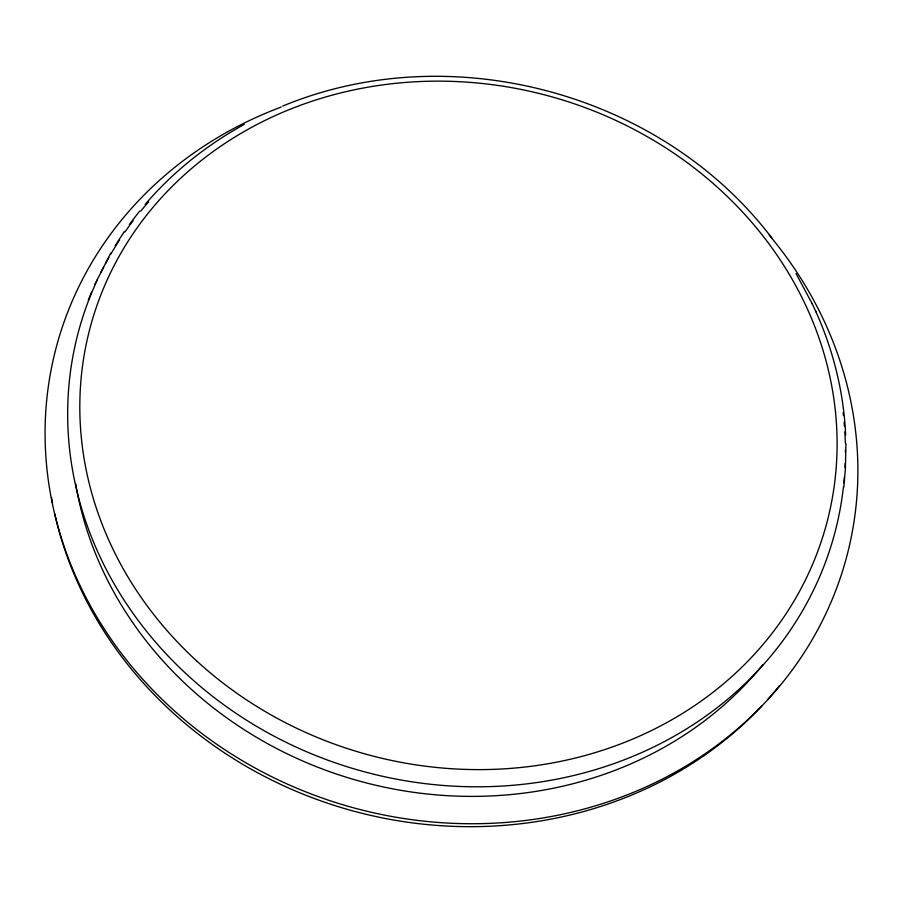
<?xml version="1.0" encoding="UTF-8"?>
<svg xmlns="http://www.w3.org/2000/svg" width="903" height="903" viewBox="0 0 903 903"><rect width="100%" height="100%" fill="white"/><g stroke="black" fill="none" stroke-linecap="round" stroke-linejoin="round"><path stroke-width="1.35" d="M843.82 487.089L845.389 468.973L845.93 443.407M88.336 300.202L91.496 292.222M94.86 284.332L110.809 252.964M115.178 245.65L124.445 231.405M129.355 224.475L139.694 211.02M145.112 204.496C172.834 171.988 206.821 144.977 244.228 124.411M282.662 106.091C451.15 36.188 661.854 92.907 772.099 238.336M796.017 273.53L812.44 304.209M815.635 311.129C833.255 350.025 843.718 392.218 845.659 434.896M812.079 303.442L816.007 311.919M762.888 664.664A383.831 346.244 14.7 0 1 364.293 782.393A383.831 346.244 14.7 0 1 75.615 483.523M779.503 685.614A406.248 367.25 14.7 0 1 767.832 699.385M762.166 705.57A406.248 367.25 14.7 0 1 353.558 811.097A406.248 367.25 14.7 0 1 54.801 513.954M52.509 502.971A406.248 367.25 14.7 0 1 51.505 497.474M769.254 235.164A408.856 369.056 14.7 0 1 678.525 770.372A408.856 369.056 14.7 0 1 97.287 617.754A408.856 369.056 14.7 0 1 281.228 107.028M843.447 486.898A391.326 351.414 14.7 0 1 361.256 770.936A391.326 351.414 14.7 0 1 97.49 279.569M101.102 272.108A391.326 351.414 14.7 0 1 103.608 267.198M105.549 263.541A391.326 351.414 14.7 0 1 108.879 257.502M110.934 253.924A391.326 351.414 14.7 0 1 119.614 239.882M124.998 231.913A391.326 351.414 14.7 0 1 133.068 220.817M140.733 211.133A391.326 351.414 14.7 0 1 148.735 201.753M843.097 412.66A391.326 351.414 14.7 0 1 843.413 415.391M844.102 422.22A391.326 351.414 14.7 0 1 844.452 426.329M844.836 431.815A391.326 351.414 14.7 0 1 845.31 442.797M845.422 449.683A391.326 351.414 14.7 0 1 845.422 452.448M845.197 463.465A391.326 351.414 14.7 0 1 845.016 467.607M844.373 477.258A391.326 351.414 14.7 0 1 843.887 482.778M197.226 661.447A381.066 341.56 14.7 0 0 826.448 524.327A381.066 341.56 14.7 0 0 351.696 90.368A381.066 341.56 14.7 0 0 197.226 661.447"/></g></svg>
